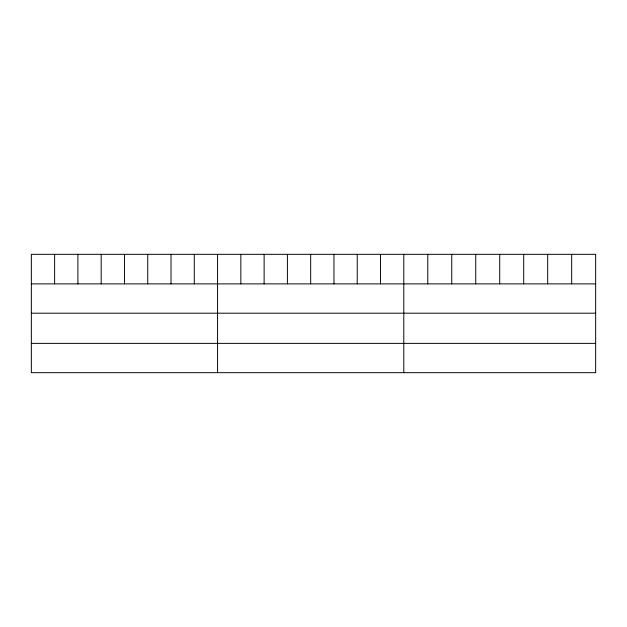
<?xml version="1.0" encoding="UTF-8"?>
<svg xmlns="http://www.w3.org/2000/svg" width="627" height="627" viewBox="0 0 627 627"><rect width="100%" height="100%" fill="white"/><g stroke="black" fill="none" stroke-linecap="round" stroke-linejoin="round"><path stroke-width="0.94" d="M595.65 283.882L595.65 372.681L31.35 372.681L31.35 254.319L595.65 254.319L595.65 283.882L31.35 283.882M31.35 313.187L595.65 313.187M31.35 343.377L595.65 343.377M571.667 254.319L571.667 283.882M547.684 254.319L547.684 283.882M523.702 254.319L523.702 283.882M499.719 254.319L499.719 283.882M475.736 254.319L475.736 283.882M451.753 254.319L451.753 283.882M427.771 254.319L427.771 283.882M403.788 254.319L403.788 372.681M380.511 254.319L380.511 283.882M357.233 254.319L357.233 283.882M333.956 254.319L333.956 283.882M310.678 254.319L310.678 283.882M287.401 254.319L287.401 283.882M264.124 254.319L264.124 283.882M240.846 254.319L240.846 283.882M217.569 254.319L217.569 372.681M194.292 254.319L194.292 283.882M171.014 254.319L171.014 283.882M147.737 254.319L147.737 283.882M124.46 254.319L124.46 283.882M101.182 254.319L101.182 283.882M77.905 254.319L77.905 283.882M54.627 254.319L54.627 283.882"/></g></svg>
